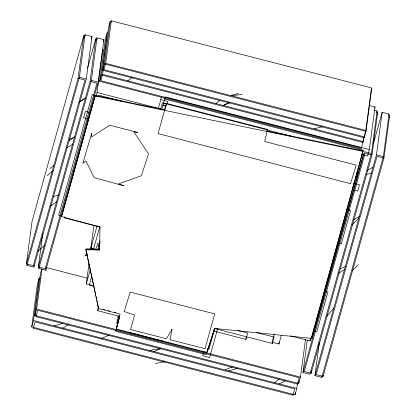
<?xml version="1.0" encoding="UTF-8"?>
<svg xmlns="http://www.w3.org/2000/svg" width="416" height="416" viewBox="0 0 416 416"><rect width="100%" height="100%" fill="white"/><g stroke="black" fill="none" stroke-linecap="round" stroke-linejoin="round"><path stroke-width="0.62" d="M99.518 250.047L99.59 249.517L85.894 249.168L85.821 249.699L99.518 250.047L100.043 226.97L61.558 216.585L95.254 95.456L165.225 109.933M83.793 35.766L78.12 78.291L85.015 80.07L33.275 265.637L26.38 263.864L32.053 221.333L83.793 35.766L85.046 36.088M84.198 37.856L85.067 34.731L91.962 36.504L86.289 79.035L33.836 267.15L26.941 265.372L27.113 264.103M33.92 266.516L34.091 265.247M96.996 39.172L95.742 38.849L90.069 81.375L96.959 83.153L45.219 268.72L38.329 266.942L42.734 233.938M96.32 40.31L97.016 37.809L103.912 39.588L98.238 82.113L45.786 270.234L38.891 268.455L39.146 266.552M297.482 383.375L296.806 388.456L295.032 394.826L31.704 326.914L37.378 284.388L39.156 278.018L40.414 278.34M31.704 326.914L33.483 320.544L39.156 278.018M305.542 339.024L300.461 377.109L298.688 383.479L34.902 315.448L40.576 272.922L41.709 268.866M33.306 328.234L35.084 321.864L294.731 388.83L292.958 395.2L33.306 328.234L33.478 326.966M34.902 315.448L36.681 309.078L42.016 269.09M36.046 316.654L37.82 310.284L299.307 377.723L297.528 384.088L36.046 316.654L36.213 315.38M45.786 270.234L46.124 267.691M26.941 265.372L79.394 77.256L85.067 34.731M64.719 216.679L64.553 217.948L99.934 227.074M38.891 268.455L91.343 80.335L97.016 37.809M61.558 216.585L95.254 95.456M96.091 95.982L97.063 92.508L102.736 49.982L103.99 50.305M99.679 81.349L105.357 38.823L107.13 32.453L101.457 74.979L99.679 81.349L361.166 148.788L363.178 141.57L363.688 137.758M371.212 90.589L371.696 88.852L366.023 131.378L364.244 137.748L102.757 70.309L108.436 27.784L110.209 21.414L111.467 21.736M361.405 147.94L100.838 80.735L102.612 74.365L103.204 69.924M102.757 70.309L104.536 63.939L110.209 21.414M105.69 63.326L111.363 20.8L371.472 87.885L365.799 130.411L364.021 136.781L103.917 69.696L105.69 63.326L365.799 130.411M97.37 249.85L90.849 248.17L93.902 225.321M93.21 285.652L86.315 283.873L89.024 263.562M90.891 249.595L91.312 246.423M91.567 244.52L91.738 243.251M119.444 316.311L97.791 310.726L98.384 306.285M266.999 130.993L363.048 150.868L311.345 338.359L214.604 328.432L206.939 352.399L116.407 329.051L120.089 314.07L98.493 308.5L96.928 300.383M116.298 326.836L116.47 325.567M116.724 323.664L116.891 322.395M117.062 321.126L117.317 319.218M117.484 317.949L117.655 316.68M116.407 329.051L116.475 328.52M117.364 325.333L118.638 315.812M117.603 324.485L118.706 316.233M119.564 315.791L119.142 318.963L115.705 331.282L206.242 354.63L208.016 348.26M119.465 317.481L119.631 316.212M158.226 109.008L160.841 99.627L161.179 97.089M164.871 97.76L164.7 99.029L363.23 150.228L361.452 156.598M166.379 103.88L166.452 103.35L267.556 129.423L264.748 141.539L356.195 165.126L350.527 183.69L158.09 133.604L166.379 103.88L267.483 129.953M206.939 352.399L214.282 329.129M213.444 330.996L245.96 339.383L246.215 337.48M214.5 328.536L272.402 343.47L272.574 342.202M274.279 334.1L272.012 342.233L278.902 344.011L279.157 342.108M292.958 395.2L293.124 393.931M295.032 394.826L295.37 392.288M297.528 384.088L297.7 382.819M298.688 383.479L299.026 380.942M373.974 110.152L377.109 110.958L371.436 153.483L309.868 374.301L302.973 372.523L307.294 340.153M290.638 335.884L310.066 340.896L310.32 338.993M311.345 338.359L363.048 150.868M312.359 336.102L312.104 338.005L363.371 154.133L362.118 153.811M311.142 373.261L371.998 154.996L365.102 153.218L304.247 371.483L311.142 373.261L311.48 370.724M373.443 143.536L382.164 112.263L389.059 114.041L383.38 156.567L321.812 377.38L314.922 375.601L319.327 342.597M321.812 377.38L321.984 376.111M323.092 376.345L383.947 158.075L377.052 156.296L316.196 374.566L323.092 376.345L323.258 375.076M363.62 137.342L362.944 142.418L101.457 74.979M364.244 137.748L364.416 136.479M361.91 154.44L367.557 155.896L369.335 149.526L375.008 107L369.361 105.544M371.998 154.996L377.671 112.471L376.418 112.143M314.922 375.601L376.49 154.788L382.164 112.263M383.947 158.075L389.62 115.549L389.095 117.426M267.124 131.253L267.556 129.423M91.749 275.855L89.393 285.199L93.808 286.239M98.342 249.688L98.66 248.446L99.918 248.742M26.38 263.864L78.12 78.291M91.265 39.005L91.962 36.504M87.552 68.214L95.742 38.849M38.329 266.942L90.069 81.375M103.386 41.465L103.912 39.588M102.253 51.719L102.736 49.982M111.041 21.96L111.363 20.8M98.446 96.382L98.769 95.222L122.044 101.228M90.849 248.17L97.12 225.69M93.61 248.882L99.876 226.403M86.315 283.873L90.277 269.667M95.789 249.902L97.682 243.105L100.188 243.75M100.017 240.916L98.405 246.704L99.658 247.031M97.744 249.948L100.006 241.831M97.791 310.726L98.602 307.835M160.685 109.018L162.427 102.768L166.816 103.896M161.751 109.606L165.292 96.907L369.335 149.526M164.554 110.162L166.452 103.35M167.034 103.906L167.731 101.405L160.841 99.627M203.939 351.4L202.722 355.768L209.612 357.547L217.792 328.219M214.718 328.635L208.988 349.19L207.735 348.868M245.96 339.383L247.733 333.013L237.728 330.434M272.402 343.47L274.18 337.1L256.558 332.556M278.902 344.011L281.346 335.249M374.686 108.16L375.008 107M310.066 340.896L310.877 338M352.929 187.174L354.541 181.381M355.415 178.256L357.027 172.463M355.638 179.223L357.412 172.853M302.973 372.523L364.541 151.705L371.436 153.483M376.761 112.211L377.109 110.958M377.151 114.343L377.671 112.471M388.71 115.289L389.059 114.041M326.815 316.306L333.856 308.027M351.993 225.103L358.888 217.864M352.529 270.364L358.394 264.644M37.991 251.363L44.403 245.305M47.226 175.744L52.473 170.976M215.982 103.568L219.778 100.24M274.711 382.803L278.98 379.059M127.748 80.855L132.002 77.516M50.476 206.138L56.404 201.838M69.02 140.769L74.511 136.864M49.702 168.641L53.789 165.755M79.513 102.102L85.238 98.218M62.858 328.162L68.437 324.594M79.622 101.712L85.259 98.155M66.716 147.997L72.353 144.44M338.634 273.203L344.318 269.662M353.636 219.721L359.575 216.242M85.181 255.174L87.35 253.911M367.38 170.461L372.83 167.315M279.308 383.989L285.178 380.879M339.934 269.022L345.623 266.287M101.904 338.291L109.226 335M222.966 105.513L229.148 102.768M223.522 105.269L229.694 102.57M153.847 351.629L160.581 348.686M84.942 256.022L87.344 255.039M225.212 369.725L232.211 366.928M69.306 139.256L74.672 137.228M53.3 196.654L58.583 194.943M54.127 325.91L62.473 323.461M228.758 370.947L237.697 368.326M366.345 174.444L371.535 173.051M314.163 128.804L322.743 126.656M231.234 95.295L238.612 93.553M155.485 363.433L164.824 361.743M149.89 350.345L160.664 348.66M231.52 95.597L242.289 94.505M85.92 248.992L95.649 249.018M95.186 95.987L362.981 151.398M104.536 63.939L366.023 131.378M102.612 74.365L363.178 141.57M79.394 77.256L86.289 79.035M91.343 80.335L98.238 82.113M376.49 154.788L383.38 156.567M163.519 103.277L166.655 104.083M267.108 129.99L292.848 136.63M266.76 130.811L269.896 131.622M163.041 104.972L166.176 105.784M162.926 105.399L166.067 106.21M97.063 92.508L160.94 108.982M98.535 96.304L92.269 94.687L58.64 215.285L61.776 216.091M91.068 112.809L85.405 111.353L83.626 117.718L88.66 119.018M353.844 183.316L359.507 184.772L357.734 191.142L352.071 189.686M87.698 119.907L88.951 120.229M346.856 209.503L350.62 210.475L341.266 244.02L337.506 243.053M73.492 170.867L74.745 171.189M324.126 291.039L327.886 292.006L316.872 331.5L313.113 330.528M46.119 267.524L86.944 278.049M102.892 309.312L104.77 309.795M107.905 310.606L109.782 311.09M114.171 312.218L116.048 312.707M130.088 332.712L163.634 341.364M36.681 309.078L300.461 377.109M33.483 320.544L296.806 388.456M86.029 249.803L87.526 256.755M87.802 258.019L88.754 262.444M89.029 263.713L95.836 295.324M96.112 296.587L96.658 299.114M85.821 249.699L98.493 308.5M91.671 133.318L91.645 136.952L109.694 125.221L137.727 132.449L133.931 131.924L148.496 153.889L141.419 175.734L118.451 183.919L123.843 185.765L94.094 177.637L85.935 160.966L82.805 163.348L91.671 133.318M172.006 329.28L170.082 339.711L205.01 348.717L214.718 313.893L130.161 292.089L124.254 311.501L134.586 315.078L130.562 329.514L166.405 338.759L172.006 329.28"/></g></svg>
